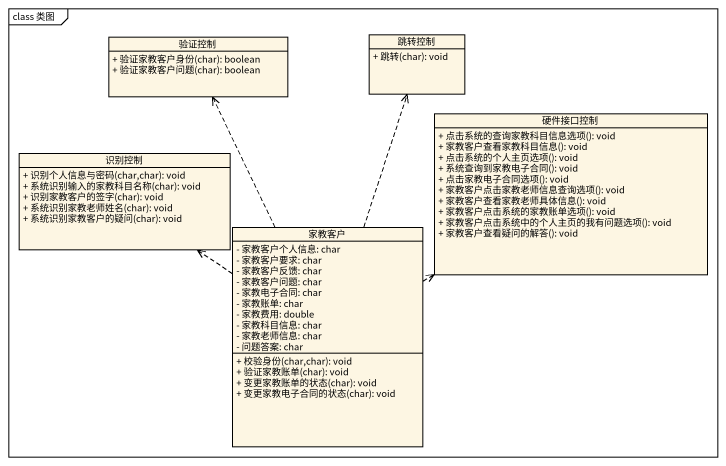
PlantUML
@startuml
mainframe class 类图
hide circle
hide empty members
skinparam classAttributeIconSize 0
class 验证控制 {
  + 验证家教客户身份(char): boolean
  + 验证家教客户问题(char): boolean
}
class 跳转控制 {
  + 跳转(char): void
}
class 硬件接口控制 {
  + 点击系统的查询家教科目信息选项(): void
  + 家教客户查看家教科目信息(): void
  + 点击系统的个人主页选项(): void
  + 系统查询到家教电子合同(): void
  + 点击家教电子合同选项(): void
  + 家教客户点击家教老师信息查询选项(): void
  + 家教客户查看家教老师具体信息(): void
  + 家教客户点击系统的家教账单选项(): void
  + 家教客户点击系统中的个人主页的我有问题选项(): void
  + 家教客户查看疑问的解答(): void
}
class 识别控制 {
  + 识别个人信息与密码(char,char): void
  + 系统识别输入的家教科目名称(char): void
  + 识别家教客户的签字(char): void
  + 系统识别家教老师姓名(char): void
  + 系统识别家教客户的疑问(char): void
}
class 家教客户 {
  - 家教客户个人信息: char
  - 家教客户要求: char
  - 家教客户反馈: char
  - 家教客户问题: char
  - 家教电子合同: char
  - 家教账单: char
  - 家教费用: double
  - 家教科目信息: char
  - 家教老师信息: char
  - 问题答案: char
  + 校验身份(char,char): void
  + 验证家教账单(char): void
  + 变更家教账单的状态(char): void
  + 变更家教电子合同的状态(char): void
}
家教客户 .up.> 验证控制
家教客户 .up.> 跳转控制
家教客户 .right.> 硬件接口控制
家教客户 .up.> 识别控制
@enduml
